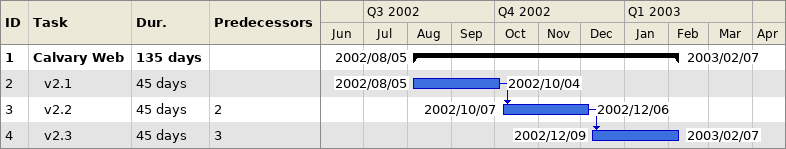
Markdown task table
| ID | Level | Task | Duration | Start | Finish | Predecessors |
|---|---|---|---|---|---|---|
| 1 | 1 | **Calvary Web** | 135d | 2002-08-05 | 2003-02-07 |  |
| 2 | 2 | v2.1 | 45d | 2002-08-05 | 2002-10-04 |  |
| 3 | 2 | v2.2 | 45d | 2002-10-07 | 2002-12-06 | 2 |
| 4 | 2 | v2.3 | 45d | 2002-12-09 | 2003-02-07 | 3 |
